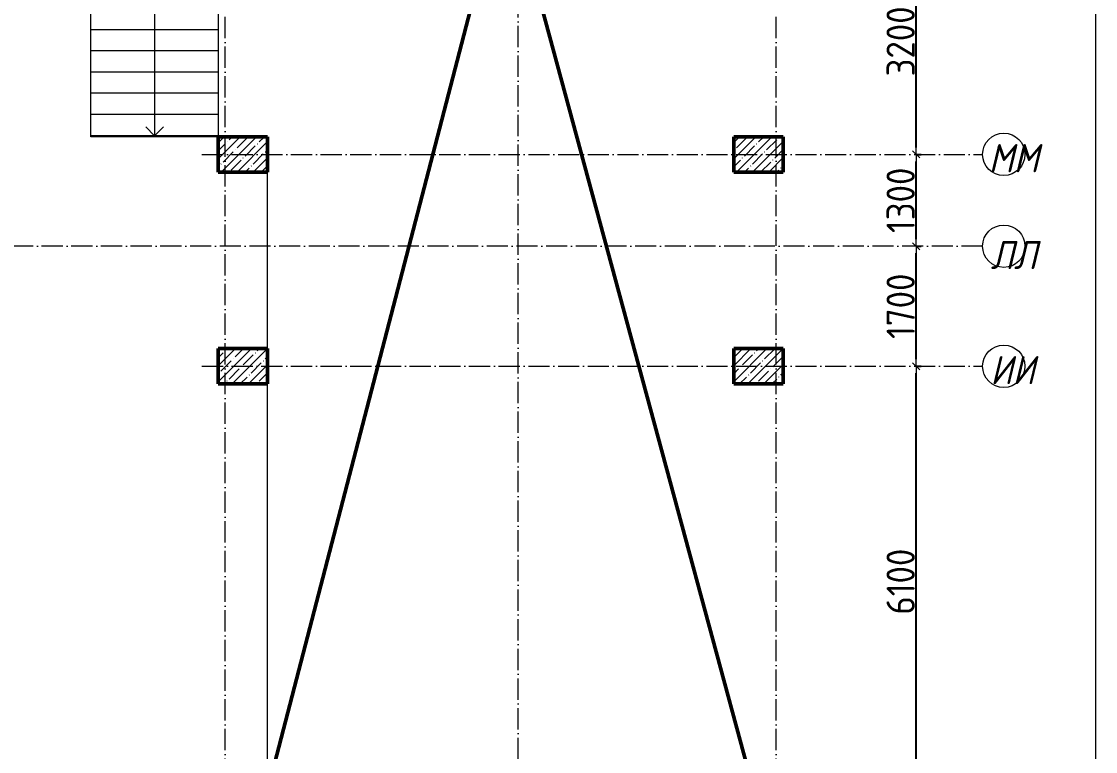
# Model space of a CAD drawing. Header units: millimetres. Extents: x -213536 to 1564669, y -45299 to 942238.
# Drawn here: x 232895 to 248102, y 514941 to 525279 of the extents above; entities that cross this region are included whole.
import ezdxf

# ---------------------------------------------------------------- set-up
doc = ezdxf.new("R2010")
doc.units = ezdxf.units.MM
doc.linetypes.add('50_200_ШТРИХ_1Т_ш5_п1_п1_', pattern=[700, 500, -100, 0, -100])
for name, color, linetype, lineweight in [('A-____-____-DIMS', 7, 'Continuous', 9), ('A-DETL-____-OTLN-1', 7, 'Continuous', 50), ('A-FLOR-____-OTLN', 7, 'Continuous', 9), ('S-COLS-____-MCUT', 7, 'Continuous', 50), ('S-COLS-____-OTLN', 7, 'Continuous', 9), ('S-GRID-____-IDEN', 7, 'Continuous', 9), ('S-GRID-____-OTLN-1', 7, '50_200_ШТРИХ_1Т_ш5_п1_п1_', 9), ('S-STRS-____-OTLN-1', 7, 'Continuous', 9)]:
    doc.layers.add(name, color=color, linetype=linetype, lineweight=lineweight)
doc.styles.add('ISOCPEUR_I_9', font='isocpeui.ttf', dxfattribs={"width": 0.9, "height": 250})
doc.styles.add('СПДС', font='isocpeur.ttf', dxfattribs={"width": 0.9})
doc.dimstyles.new('Размера А3', dxfattribs={"dimtxt": 200, "dimasz": 100, "dimexe": 70, "dimexo": 100, "dimgap": 20, "dimtad": 1, "dimdec": 0, "dimrnd": 10, "dimzin": 0, "dimdsep": 46, "dimtxsty": 'СПДС', "dimblk": 'ARROWHEAD_6', "dimcen": 1, "dimclrd": 256, "dimclre": 256, "dimclrt": 256, "dimazin": 0, "dimtfac": 1, "dimtdec": 0, "dimtmove": 2, "dimatfit": 3, "dimfxl": 1, "dimtolj": 1, "dimtzin": 0, "dimarcsym": 0})

# ---------------------------------------------------------------- blocks, each defined once
blk = doc.blocks.new('BSC_Колонна _Прямоугольная - 500х700-V96-АР1_План отверстий 3 этажа в осях 1-64_Ю-ЯЯ')
at = {"layer": 'S-COLS-____-OTLN'}
h = blk.add_hatch(dxfattribs=at)
h.set_pattern_fill('FP_101', color=256, style=0, pattern_type=2)
h.set_pattern_definition([(315, (-64381.04, 93600), (114.04925, 114.04925), []), (315, (-64381.04, 93485.95), (114.04925, 114.04925), [201.613, -40.323, 3.353, -36.97])])
h.paths.add_polyline_path([(-250, 350), (-250, -350), (250, -350), (250, 350)], flags=0)
at = {"layer": 'S-COLS-____-MCUT'}
for p, q in [((250, 350), (-250, 350)), ((-250, 350), (-250, -350)), ((250, -350), (250, 350)), ((-250, -350), (250, -350))]:
    blk.add_line(p, q, dxfattribs=at)
blk = doc.blocks.new('BSC_Колонна _Прямоугольная - 500х700-V105-АР1_План отверстий 3 этажа в осях 1-64_Ю-ЯЯ')
at = {"layer": 'S-COLS-____-OTLN'}
h = blk.add_hatch(dxfattribs=at)
h.set_pattern_fill('FP_110', color=256, style=0, pattern_type=2)
h.set_pattern_definition([(315, (-64381.04, 100900), (114.04925, 114.04925), []), (315, (-64381.04, 100785.95), (114.04925, 114.04925), [201.613, -40.323, 3.353, -36.97])])
h.paths.add_polyline_path([(-250, 350), (-250, -350), (250, -350), (250, 350)], flags=0)
at = {"layer": 'S-COLS-____-MCUT'}
for p, q in [((250, 350), (-250, 350)), ((-250, 350), (-250, -350)), ((250, -350), (250, 350)), ((-250, -350), (250, -350))]:
    blk.add_line(p, q, dxfattribs=at)
blk = doc.blocks.new('BSC_Колонна _Прямоугольная - 500х700-V108-АР1_План отверстий 3 этажа в осях 1-64_Ю-ЯЯ')
at = {"layer": 'S-COLS-____-OTLN'}
h = blk.add_hatch(dxfattribs=at)
h.set_pattern_fill('FP_113', color=256, style=0, pattern_type=2)
h.set_pattern_definition([(315, (-61381.04, 93600), (114.04925, 114.04925), []), (315, (-61381.04, 93485.95), (114.04925, 114.04925), [201.613, -40.323, 3.353, -36.97])])
h.paths.add_polyline_path([(-250, 350), (-250, -350), (250, -350), (250, 350)], flags=0)
at = {"layer": 'S-COLS-____-MCUT'}
for p, q in [((250, 350), (-250, 350)), ((-250, 350), (-250, -350)), ((250, -350), (250, 350)), ((-250, -350), (250, -350))]:
    blk.add_line(p, q, dxfattribs=at)
blk = doc.blocks.new('BSC_Колонна _Прямоугольная - 500х700-V109-АР1_План отверстий 3 этажа в осях 1-64_Ю-ЯЯ')
at = {"layer": 'S-COLS-____-OTLN'}
h = blk.add_hatch(dxfattribs=at)
h.set_pattern_fill('FP_114', color=256, style=0, pattern_type=2)
h.set_pattern_definition([(315, (-61381.04, 100900), (114.04925, 114.04925), []), (315, (-61381.04, 100785.95), (114.04925, 114.04925), [201.613, -40.323, 3.353, -36.97])])
h.paths.add_polyline_path([(-250, 350), (-250, -350), (250, -350), (250, 350)], flags=0)
at = {"layer": 'S-COLS-____-MCUT'}
for p, q in [((250, 350), (-250, 350)), ((-250, 350), (-250, -350)), ((250, -350), (250, 350)), ((-250, -350), (250, -350))]:
    blk.add_line(p, q, dxfattribs=at)
blk = doc.blocks.new('Ось сетки - Круг_Ø6_00__ISO-2_5_0_9K_-25732049-АР1_План отверстий 3 этажа в осях 1-64_Ю-ЯЯ')
at = {"layer": 'S-GRID-____-IDEN'}
blk.add_circle((0, 0), 3, dxfattribs=at)
blk = doc.blocks.new('ARROWHEAD_6')
at = {"color": 0, "linetype": 'Continuous'}
for p, q in [((0, 0), (-1, 0)), ((-0.5, -0.5), (0.5, 0.5))]:
    blk.add_line(p, q, dxfattribs=at)
blk = doc.blocks.new('*D2946')
at = {"layer": 'A-____-____-DIMS', "lineweight": -2, "transparency": 16777216}
for p, q in [((245557, 520397), (245633, 520397)), ((245563, 514397), (245563, 520297)), ((245557, 514297), (245633, 514297))]:
    blk.add_line(p, q, dxfattribs=at)
at = {"layer": 'Defpoints', "color": 0, "lineweight": 50, "transparency": 16777216}
for p in [(245457, 520397), (245563, 520397), (245457, 514297)]:
    blk.add_point(p, dxfattribs=at)
at = {"layer": 'A-____-____-DIMS', "lineweight": -2, "transparency": 16777216, "xscale": 100, "yscale": 100, "zscale": 100}
for p, rotation in [((245563, 520397), 90), ((245563, 514297), 270)]:
    blk.add_blockref('ARROWHEAD_6', p, dxfattribs=dict(at, rotation=rotation))
at = {"layer": 'A-____-____-DIMS', "transparency": 16777216, "insert": (245343, 517347), "char_height": 400, "attachment_point": 5, "rotation": 90, "style": 'СПДС'}
blk.add_mtext('\\A1;6100', dxfattribs=at)
blk = doc.blocks.new('*D2947')
at = {"layer": 'A-____-____-DIMS', "lineweight": -2, "transparency": 16777216}
for p, q in [((245557, 522097), (245633, 522097)), ((245563, 520497), (245563, 521997)), ((245557, 520397), (245633, 520397))]:
    blk.add_line(p, q, dxfattribs=at)
at = {"layer": 'Defpoints', "color": 0, "lineweight": 50, "transparency": 16777216}
for p in [(245457, 522097), (245563, 522097), (245457, 520397)]:
    blk.add_point(p, dxfattribs=at)
at = {"layer": 'A-____-____-DIMS', "lineweight": -2, "transparency": 16777216, "xscale": 100, "yscale": 100, "zscale": 100}
for p, rotation in [((245563, 522097), 90), ((245563, 520397), 270)]:
    blk.add_blockref('ARROWHEAD_6', p, dxfattribs=dict(at, rotation=rotation))
at = {"layer": 'A-____-____-DIMS', "transparency": 16777216, "insert": (245343, 521247), "char_height": 400, "attachment_point": 5, "rotation": 90, "style": 'СПДС'}
blk.add_mtext('\\A1;1700', dxfattribs=at)
blk = doc.blocks.new('*D2948')
at = {"layer": 'A-____-____-DIMS', "lineweight": -2, "transparency": 16777216}
for p, q in [((245557, 523397), (245633, 523397)), ((245563, 522197), (245563, 523297)), ((245557, 522097), (245633, 522097))]:
    blk.add_line(p, q, dxfattribs=at)
at = {"layer": 'Defpoints', "color": 0, "lineweight": 50, "transparency": 16777216}
for p in [(245457, 523397), (245563, 523397), (245457, 522097)]:
    blk.add_point(p, dxfattribs=at)
at = {"layer": 'A-____-____-DIMS', "lineweight": -2, "transparency": 16777216, "xscale": 100, "yscale": 100, "zscale": 100}
for p, rotation in [((245563, 523397), 90), ((245563, 522097), 270)]:
    blk.add_blockref('ARROWHEAD_6', p, dxfattribs=dict(at, rotation=rotation))
at = {"layer": 'A-____-____-DIMS', "transparency": 16777216, "insert": (245343, 522747), "char_height": 400, "attachment_point": 5, "rotation": 90, "style": 'СПДС'}
blk.add_mtext('\\A1;1300', dxfattribs=at)
blk = doc.blocks.new('*D2949')
at = {"layer": 'A-____-____-DIMS', "lineweight": -2, "transparency": 16777216}
for p, q in [((245557, 526597), (245633, 526597)), ((245563, 523497), (245563, 526497)), ((245557, 523397), (245633, 523397))]:
    blk.add_line(p, q, dxfattribs=at)
at = {"layer": 'Defpoints', "color": 0, "lineweight": 50, "transparency": 16777216}
for p in [(245457, 526597), (245563, 526597), (245457, 523397)]:
    blk.add_point(p, dxfattribs=at)
at = {"layer": 'A-____-____-DIMS', "lineweight": -2, "transparency": 16777216, "xscale": 100, "yscale": 100, "zscale": 100}
for p, rotation in [((245563, 526597), 90), ((245563, 523397), 270)]:
    blk.add_blockref('ARROWHEAD_6', p, dxfattribs=dict(at, rotation=rotation))
at = {"layer": 'A-____-____-DIMS', "transparency": 16777216, "insert": (245343, 524997), "char_height": 400, "attachment_point": 5, "rotation": 90, "style": 'СПДС'}
blk.add_mtext('\\A1;3200', dxfattribs=at)

msp = doc.modelspace()

# ---------------------------------------------------------------- linework, layer by layer
at = {"color": 1, "lineweight": 0}
msp.add_lwpolyline([(134866.3, 551818.7), (248102.3, 551818.7), (248102.3, 452990.7), (134866.3, 452990.7)], close=True, dxfattribs=at)
at = {"layer": 'A-DETL-____-OTLN-1'}
for p, q in [((236379.1, 514397), (243179.1, 540547)), ((236379.1, 539847), (243179.1, 514697))]:
    msp.add_line(p, q, dxfattribs=at)
at = {"layer": 'A-FLOR-____-OTLN'}
for p, q in [((233879.1, 523647), (233879.1, 532247)), ((235679.1, 523647), (233879.1, 523647)), ((236379.1, 520647), (236379.1, 523147)), ((236379.1, 514697), (236379.1, 520147))]:
    msp.add_line(p, q, dxfattribs=at)
at = {"layer": 'S-GRID-____-OTLN-1', "color": 251, "ltscale": 0.6, "true_color": 0x636466}
for p, q in [((235779.1, 498997), (235779.1, 549908.8)), ((239929.1, 508532.6), (239929.1, 549908.8)), ((243579.1, 498997), (243579.1, 549908.8)), ((235450.3, 523397), (246503.5, 523397)), ((246503.5, 522097), (137760.3, 522097)), ((235450.3, 520397), (246503.5, 520397))]:
    msp.add_line(p, q, dxfattribs=at)
at = {"layer": 'S-STRS-____-OTLN-1'}
for p, q in [((234779.1, 525462), (234779.1, 525162)), ((235679.1, 525462), (235679.1, 525162)), ((235679.1, 525162), (233879.1, 525162)), ((235679.1, 525162), (233879.1, 525162)), ((234779.1, 525162), (234779.1, 524862)), ((235679.1, 525162), (235679.1, 524862)), ((235679.1, 524862), (233879.1, 524862)), ((235679.1, 524862), (233879.1, 524862)), ((234779.1, 524862), (234779.1, 524562)), ((235679.1, 524862), (235679.1, 524562)), ((235679.1, 524562), (233879.1, 524562)), ((235679.1, 524562), (233879.1, 524562)), ((234779.1, 524562), (234779.1, 524262)), ((235679.1, 524562), (235679.1, 524262)), ((235679.1, 524262), (233879.1, 524262)), ((235679.1, 524262), (233879.1, 524262)), ((234779.1, 524262), (234779.1, 523962)), ((235679.1, 524262), (235679.1, 523962)), ((235679.1, 523962), (233879.1, 523962)), ((235679.1, 523962), (233879.1, 523962)), ((234779.1, 523962), (234779.1, 523662)), ((235679.1, 523962), (235679.1, 523662)), ((234779.1, 523662), (234654.1, 523787)), ((234779.1, 523662), (234904.1, 523787)), ((235679.1, 523662), (233879.1, 523662))]:
    msp.add_line(p, q, dxfattribs=at)

# ---------------------------------------------------------------- block references
at = {"layer": 'S-COLS-____-OTLN', "rotation": 89.9999999999999}
for name, p in [('BSC_Колонна _Прямоугольная - 500х700-V96-АР1_План отверстий 3 этажа в осях 1-64_Ю-ЯЯ', (236029.1, 523397)), ('BSC_Колонна _Прямоугольная - 500х700-V105-АР1_План отверстий 3 этажа в осях 1-64_Ю-ЯЯ', (243329.1, 523397)), ('BSC_Колонна _Прямоугольная - 500х700-V108-АР1_План отверстий 3 этажа в осях 1-64_Ю-ЯЯ', (236029.1, 520397)), ('BSC_Колонна _Прямоугольная - 500х700-V109-АР1_План отверстий 3 этажа в осях 1-64_Ю-ЯЯ', (243329.1, 520397))]:
    msp.add_blockref(name, p, dxfattribs=at)
at = {"layer": 'S-GRID-____-IDEN', "xscale": 99.99999999999993, "yscale": 99.99999999999993, "zscale": 99.99999999999993}
for p, rotation in [((246803.5, 523397), 269.9999999999995), ((246803.5, 522097), 89.9999999999998), ((246803.5, 520397), 269.9999999999995)]:
    msp.add_blockref('Ось сетки - Круг_Ø6_00__ISO-2_5_0_9K_-25732049-АР1_План отверстий 3 этажа в осях 1-64_Ю-ЯЯ', p, dxfattribs=dict(at, rotation=rotation))

# ---------------------------------------------------------------- texts
at = {"layer": 'S-GRID-____-IDEN', "char_height": 400, "attachment_point": 1, "style": 'ISOCPEUR_I_9'}
for s, insert, width in [('ММ', (246589.4, 523543.6), 505.063), ('ЛЛ', (246618.4, 522173.1), 447.342), ('ИИ', (246613.2, 520543.6), 447.342)]:
    msp.add_mtext(s, dxfattribs=dict(at, insert=insert, width=width))

# ---------------------------------------------------------------- dimensions: what is measured, and where the dimension line sits
at = {"layer": 'A-____-____-DIMS'}
for base, p1, p2, picture, middle in [((245563.3, 526597), (245457.2, 523397), (245457.2, 526597), '*D2949', (245343.3, 524997)), ((245563.3, 523397), (245457.2, 522097), (245457.2, 523397), '*D2948', (245343.3, 522747)), ((245563.3, 522097), (245457.2, 520397), (245457.2, 522097), '*D2947', (245343.3, 521247)), ((245563.3, 520397), (245457.2, 514297), (245457.2, 520397), '*D2946', (245343.3, 517347))]:
    dim = msp.add_linear_dim(base=base, p1=p1, p2=p2, angle=90, dimstyle='Размера А3', override={"dimtxt": 400}, dxfattribs=at)
    dim.commit()
    dim.dimension.update_dxf_attribs({"geometry": picture, "text_midpoint": middle})

doc.saveas('drawing.dxf')
